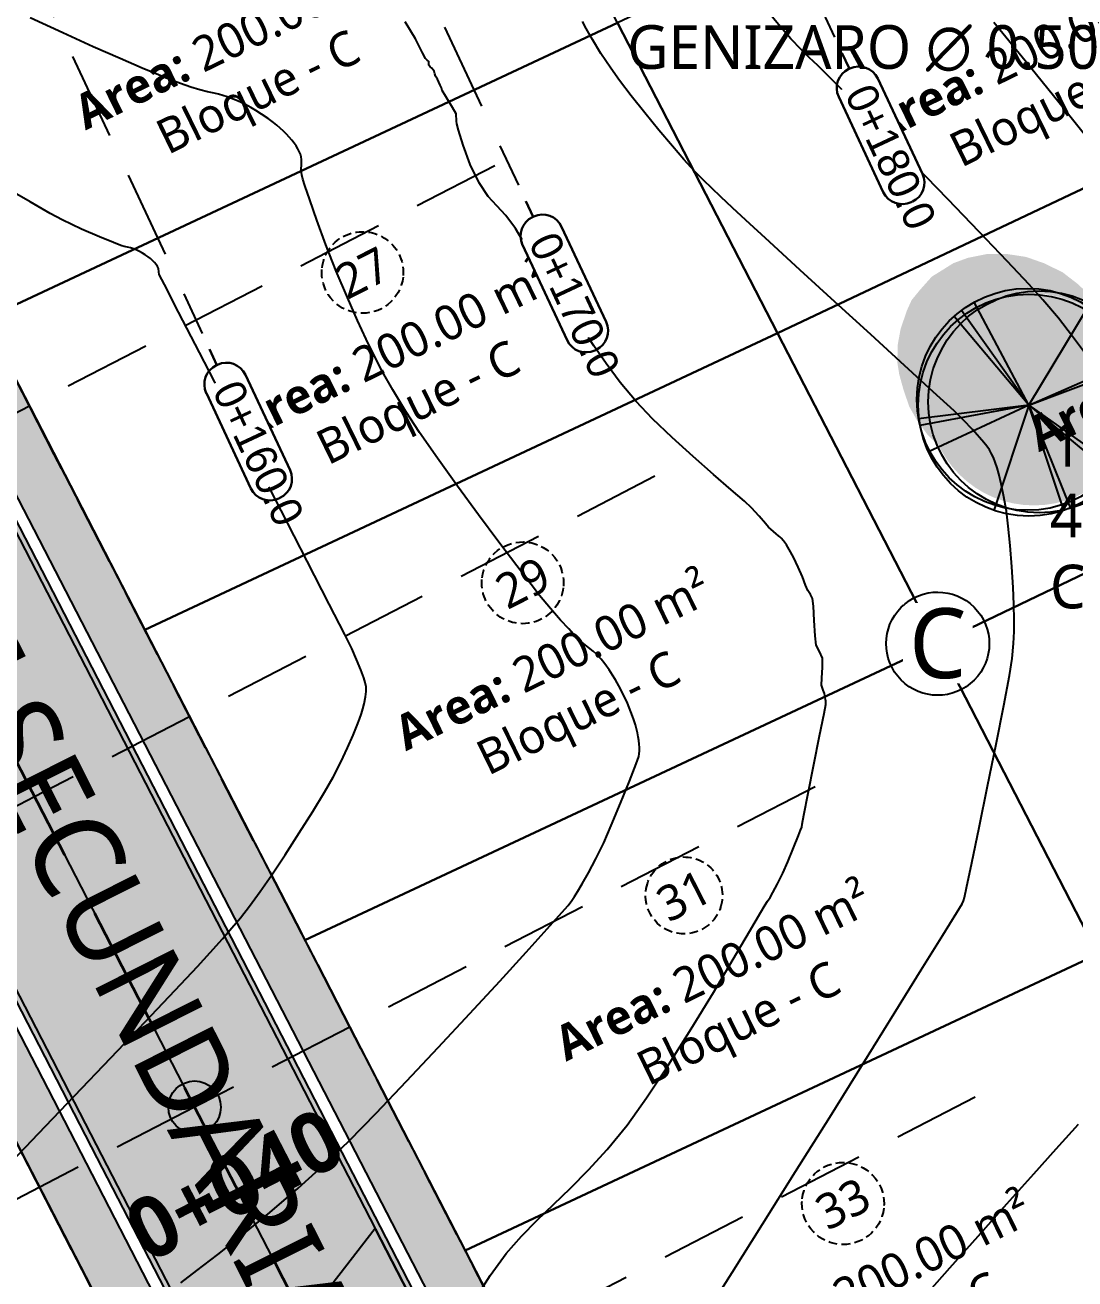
# Model space of a CAD drawing. Header units: millimetres. Extents: x 86 to 591881, y 99 to 1307229.
# Drawn here: x 590735.31 to 590765.37, y 1307076.88 to 1307112.78 of the extents above; entities that cross this region are included whole.
import ezdxf
from ezdxf.enums import TextEntityAlignment as Align

# ---------------------------------------------------------------- set-up
doc = ezdxf.new("R2010")
doc.units = ezdxf.units.MM
for name, pattern in [('CENTER2', [1.125, 0.75, -0.125, 0.125, -0.125]), ('DASHED', [0.75, 0.5, -0.25]), ('DASHED2', [0.375, 0.25, -0.125]), ('HIDDEN', [0.375, 0.25, -0.125])]:
    doc.linetypes.add(name, pattern=pattern)
for name, color, linetype, lineweight in [('_BLOQUES', 9, 'Continuous', 20), ('_BORDILLOS Y CUNETAS', 252, 'Continuous', 20), ('_TEXTO', 3, 'Continuous', 25), ('A-GENM', 252, 'Continuous', 9)]:
    doc.layers.add(name, color=color, linetype=linetype, lineweight=lineweight)
for name, color, linetype in [('_BREAKLINES CORRIDOR', 7, 'Continuous'), ('_PUNTOS TOPOGRAFICOS', 1, 'Continuous'), ('Areas', 9, 'Continuous'), ('Berberis verde', 74, 'Continuous'), ('C-PROP-LINE', 230, 'Continuous'), ('C-PROP-TEXT', 92, 'Continuous'), ('C-ROAD', 7, 'Continuous'), ('C-ROAD-CORR-BNDY', 1, 'CENTER2'), ('C-ROAD-CORR-PATT', 150, 'Continuous'), ('C-ROAD-SAMP', 150, 'HIDDEN'), ('C-ROAD-SAMP-TEXT', 11, 'Continuous'), ('C-ROAD-STAN-MAJR', 11, 'Continuous'), ('C-TINN-BNDY', 110, 'Continuous'), ('C-TOPO-FEAT', 94, 'Continuous'), ('C-TOPO-MAJR', 9, 'Continuous'), ('C-TOPO-MINR', 8, 'Continuous'), ('C-TOPO-MINR-N', 11, 'Continuous')]:
    doc.layers.add(name, color=color, linetype=linetype)
doc.layers.add('Area', color=52, linetype='Continuous', plot=False)
doc.styles.add('ST - ETIQUETAS', font='', dxfattribs={"height": 2.5})
doc.styles.get("Standard").update_dxf_attribs({"font": 'simplex.shx'})
doc.styles.get('ST - ETIQUETAS').set_extended_font_data('Roboto Thin')

# ---------------------------------------------------------------- blocks, each defined once
blk = doc.blocks.new('Arbol 1')
at = {"layer": 'Areas'}
h = blk.add_hatch(color=69, dxfattribs=at)
h.set_gradient(color1=(68, 80, 48), color2=(130, 156, 68), tint=1, name='SPHERICAL')
edge = h.paths.add_edge_path()
edge.add_arc((11536.5, 2842.1), 100, 0, 360)
h = blk.add_hatch(color=253, dxfattribs=at)
h.set_gradient(color1=(177, 171, 160), color2=(222, 220, 217), rotation=165, centered=1, tint=1, name='CYLINDER')
h.paths.add_polyline_path([(11462.3, 2774.2), (11480.4, 2758.8), (11495.8, 2750.2), (11510.3, 2745.2), (11525.3, 2742.1), (11543.4, 2742.1), (11558, 2744.3), (11574.3, 2748.9), (11587.4, 2756.1), (11601.5, 2766.1), (11611.9, 2776), (11620.1, 2787.4), (11629.6, 2804.1), (11635.5, 2825.4), (11636.4, 2845.4), (11633.7, 2867.3), (11626.9, 2885.4), (11637.8, 2874.5), (11647.3, 2861.4), (11654.5, 2848.7), (11660, 2832.8), (11664.1, 2817.9), (11665.9, 2806.6), (11665.4, 2789.3), (11662.7, 2774.8), (11656.8, 2757.6), (11652.3, 2747.7), (11644.1, 2737.7), (11633.2, 2725.5), (11621.4, 2718.2), (11612.8, 2712.8), (11599.2, 2707.8), (11581.1, 2704.2), (11561.6, 2704.2), (11543.9, 2706.9), (11527.1, 2712.8), (11509.4, 2721.4), (11495.4, 2732.2), (11483.6, 2743.1), (11473.2, 2756.3), (11463.2, 2773)])
blk = doc.blocks.new('Arbol 21')
for p, q in [((0, 0), (-0.634, 1.359)), ((0, 0), (-0.276, 1.476)), ((0, 0), (-0.187, 1.495)), ((0, 0), (1.199, 1.014)), ((0, 0), (1.281, 0.914)), ((0, 0), (1.392, 0.742)), ((0, 0), (-1.423, 0.474)), ((-1.419, -0.472), (0, 0)), ((0, 0), (-1.397, -0.56)), ((0, 0), (-0.918, -1.103)), ((0, 0), (-0.918, -1.29)), ((0, 0), (1.375, -0.828)), ((0, 0), (0.659, -1.506)), ((0, 0), (0.578, -1.54))]:
    blk.add_line(p, q)
for centre in [(0, 0), (0.043, -0.138), (0.078, 0.018)]:
    blk.add_circle(centre, 1.5)
blk = doc.blocks.new('a1')
at = {"layer": 'Area', "xscale": 0.01089513700384753, "yscale": 0.01089513700384753, "zscale": 0.005447568501798505}
blk.add_blockref('Arbol 1', (-170.698, -9.368), dxfattribs=at)
at = {"layer": 'Berberis verde', "xscale": 0.7626595902693271, "yscale": 0.7626595902693271, "zscale": 0.005447568501798505, "rotation": 270}
blk.add_blockref('Arbol 21', (-44.955, 21.652), dxfattribs=at)
blk = doc.blocks.new('A$Ca183de04')
at = {"layer": 'A-GENM', "xscale": 0.9254573807813, "yscale": 0.9254573807813, "zscale": 0.9254573807813, "rotation": 180}
blk.add_blockref('a1', (-40.347, 21.097), dxfattribs=at)
blk = doc.blocks.new('*U181', base_point=(590747.204, 1307113.845, 458.04))
at = {"layer": '_PUNTOS TOPOGRAFICOS', "color": 0, "linetype": 'ByBlock', "lineweight": -2, "xscale": 2.999449914575026, "yscale": 2.999449914575026, "zscale": 2.999449914575026}
blk.add_blockref('A$Ca183de04', (590747.204, 1307113.845, 458.04), dxfattribs=at)
at = {"layer": '_PUNTOS TOPOGRAFICOS', "color": 1, "linetype": 'ByBlock', "insert": (590752.55, 1307115.559, 458.04), "char_height": 1.25, "attachment_point": 7, "style": 'ST - ETIQUETAS'}
blk.add_mtext('152', dxfattribs=at)
at = {"layer": '_PUNTOS TOPOGRAFICOS', "color": 3, "linetype": 'ByBlock', "insert": (590752.55, 1307114.166, 458.04), "char_height": 1.25, "attachment_point": 4, "style": 'ST - ETIQUETAS'}
blk.add_mtext('458.040', dxfattribs=at)
at = {"layer": '_PUNTOS TOPOGRAFICOS', "color": 251, "linetype": 'ByBlock', "insert": (590752.55, 1307112.774, 458.04), "char_height": 1.25, "attachment_point": 1, "style": 'ST - ETIQUETAS'}
blk.add_mtext('{\\fRoboto Black|b0|i0|c0|p2;GENIZARO ∅ 0.50}', dxfattribs=at)
blk = doc.blocks.new('*U182', base_point=(590760.288, 1307098.722, 457.961))
at = {"layer": '_PUNTOS TOPOGRAFICOS', "color": 0, "linetype": 'ByBlock', "lineweight": -2, "xscale": 2.999449914575026, "yscale": 2.999449914575026, "zscale": 2.999449914575026}
blk.add_blockref('A$Ca183de04', (590760.288, 1307098.722, 457.961), dxfattribs=at)
at = {"layer": '_PUNTOS TOPOGRAFICOS', "color": 1, "linetype": 'ByBlock', "insert": (590764.657, 1307100.114, 457.961), "char_height": 1.25, "attachment_point": 7, "style": 'ST - ETIQUETAS'}
blk.add_mtext('154', dxfattribs=at)
at = {"layer": '_PUNTOS TOPOGRAFICOS', "color": 3, "linetype": 'ByBlock', "insert": (590764.657, 1307098.722, 457.961), "char_height": 1.25, "attachment_point": 4, "style": 'ST - ETIQUETAS'}
blk.add_mtext('457.961', dxfattribs=at)
at = {"layer": '_PUNTOS TOPOGRAFICOS', "color": 251, "linetype": 'ByBlock', "insert": (590764.657, 1307097.33, 457.961), "char_height": 1.25, "attachment_point": 1, "style": 'ST - ETIQUETAS'}
blk.add_mtext('{\\fRoboto Black|b0|i0|c0|p2;CEDRO ∅ 0.60}', dxfattribs=at)
blk = doc.blocks.new('MARCA ESTACION')
h = blk.add_hatch(color=7)
h.dxf.hatch_style = 1
h.paths.add_polyline_path([(-3, 0), (0, 0), (0, 3, 0.414214)])
h.paths.add_polyline_path([(3, 0), (0, 0), (0, -3, 0.414214)])
at = {"true_color": 0xffffff}
h = blk.add_hatch(color=7, dxfattribs=at)
h.dxf.hatch_style = 1
h.paths.add_polyline_path([(0, 3), (0, 0), (3, 0, 0.414214)])
h.paths.add_polyline_path([(0, 0), (-3, 0, 0.414214), (0, -3)])
at = {"color": 7, "lineweight": 20}
for points in [[(0, 4), (0, -4)], [(-4, 0), (4, 0)]]:
    blk.add_lwpolyline(points, dxfattribs=at)
at = {"color": 7}
blk.add_circle((0, 0), 3, dxfattribs=at)

msp = doc.modelspace()

# ---------------------------------------------------------------- hatches: boundary and pattern name
at = {"layer": 'C-ROAD-CORR-PATT', "linetype": 'Continuous', "lineweight": 5}
h = msp.add_hatch(dxfattribs=at)
h.set_pattern_fill('AR-HBONE', color=30, scale=0.003, style=0)
h.set_pattern_definition([(45, (590734.3827, 1307103.89193), (0, 0.4310523), [0.9144, -0.3048]), (135, (590734.5982, 1307104.10745), (4e-17, 0.4310523), [0.9144, -0.3048])])
h.paths.add_polyline_path([(590734.383, 1307103.892), (590735.429, 1307101.865), (590736.14, 1307100.489), (590744.605, 1307084.094), (590750.425, 1307072.822), (590753.781, 1307066.323), (590758.865, 1307056.475), (590757.532, 1307055.787), (590752.448, 1307065.634), (590749.092, 1307072.133), (590743.272, 1307083.405), (590734.807, 1307099.801), (590734.097, 1307101.176), (590733.05, 1307103.204), (590734.383, 1307103.892)], flags=0)
at = {"layer": 'C-ROAD-CORR-PATT', "linetype": 'Continuous', "lineweight": 5, "true_color": 0x898989}
msp.add_hatch(color=252, dxfattribs=at).paths.add_polyline_path([(590732.606, 1307102.974), (590733.652, 1307100.947), (590734.363, 1307099.572), (590742.828, 1307083.176), (590748.648, 1307071.904), (590752.004, 1307065.405), (590757.088, 1307055.558), (590754.423, 1307054.181), (590749.338, 1307064.029), (590745.982, 1307070.528), (590740.162, 1307081.8), (590731.697, 1307098.195), (590730.987, 1307099.571), (590729.94, 1307101.598), (590732.606, 1307102.974)], flags=0)
at = {"layer": 'C-ROAD-CORR-PATT', "linetype": 'Continuous', "lineweight": 5}
for color, points in [(3, [(590732.739, 1307103.043), (590733.786, 1307101.016), (590734.496, 1307099.64), (590742.961, 1307083.245), (590748.781, 1307071.973), (590752.137, 1307065.474), (590757.221, 1307055.627), (590757.088, 1307055.558), (590752.004, 1307065.405), (590748.648, 1307071.904), (590742.828, 1307083.176), (590734.363, 1307099.572), (590733.652, 1307100.947), (590732.606, 1307102.974), (590732.739, 1307103.043)]), (251, [(590729.94, 1307101.598), (590730.987, 1307099.571), (590731.697, 1307098.195), (590740.162, 1307081.8), (590745.982, 1307070.528), (590749.338, 1307064.029), (590754.423, 1307054.181), (590751.757, 1307052.805), (590746.672, 1307062.652), (590743.317, 1307069.151), (590737.497, 1307080.423), (590729.031, 1307096.819), (590728.321, 1307098.194), (590727.274, 1307100.222), (590729.94, 1307101.598)]), (3, [(590727.274, 1307100.222), (590728.321, 1307098.194), (590729.031, 1307096.819), (590737.497, 1307080.423), (590743.317, 1307069.151), (590746.672, 1307062.652), (590751.757, 1307052.805), (590751.624, 1307052.736), (590746.539, 1307062.584), (590743.184, 1307069.082), (590737.363, 1307080.354), (590728.898, 1307096.75), (590728.188, 1307098.125), (590727.141, 1307100.153), (590727.274, 1307100.222)])]:
    msp.add_hatch(color=color, dxfattribs=at).paths.add_polyline_path(points, flags=0)
h = msp.add_hatch(dxfattribs=at)
h.set_pattern_fill('AR-HBONE', color=30, scale=0.003, style=0)
h.set_pattern_definition([(45, (590726.83003, 1307099.99227), (0, 0.4310523), [0.9144, -0.3048]), (135, (590727.04555, 1307100.2078), (4e-17, 0.4310523), [0.9144, -0.3048])])
h.paths.add_polyline_path([(590726.83, 1307099.992), (590727.877, 1307097.965), (590728.587, 1307096.59), (590737.052, 1307080.194), (590742.873, 1307068.922), (590746.228, 1307062.423), (590751.313, 1307052.576), (590749.98, 1307051.887), (590744.895, 1307061.735), (590741.54, 1307068.234), (590735.72, 1307079.506), (590727.254, 1307095.901), (590726.544, 1307097.277), (590725.497, 1307099.304), (590726.83, 1307099.992)], flags=0)

# ---------------------------------------------------------------- linework, layer by layer
at = {"layer": '_BLOQUES', "flags": 128}
msp.add_lwpolyline([(590729.556, 1307113.239), (590765.808, 1307130.216), (590792.869, 1307078.297), (590782.862, 1307071.827), (590771.491, 1307065.034), (590758.655, 1307056.883), (590729.556, 1307113.239)], dxfattribs=at)
at = {"layer": '_BLOQUES', "color": 4, "linetype": 'Continuous', "lineweight": 25}
msp.add_polyline3d([(590684.242, 1307092.018, 0), (590720.493, 1307108.995, 0), (590748.023, 1307055.677, 0), (590711.775, 1307038.705, 0), (590684.242, 1307092.018, 0)], dxfattribs=at)
at = {"layer": '_BORDILLOS Y CUNETAS'}
for points in [[(590756.959, 1307055.807), (590728.018, 1307111.86, -0.425582), (590729.179, 1307115.271), (590764.526, 1307131.824, -0.401819), (590767.803, 1307130.715), (590794.555, 1307079.388)], [(590757.383, 1307056.076), (590728.462, 1307112.089, -0.425582), (590729.391, 1307114.818), (590764.738, 1307131.371, -0.401819), (590767.36, 1307130.484), (590794.134, 1307079.115)], [(590713.681, 1307030.657), (590682.703, 1307090.639, -0.42561), (590683.864, 1307094.05), (590719.21, 1307110.602, -0.402936), (590722.491, 1307109.485), (590751.882, 1307052.562)], [(590714.137, 1307030.864), (590683.147, 1307090.868, -0.42561), (590684.076, 1307093.597), (590719.422, 1307110.149, -0.402936), (590722.047, 1307109.256), (590751.459, 1307052.291)]]:
    msp.add_lwpolyline(points, format="xyb", dxfattribs=at)
at = {"layer": '_BREAKLINES CORRIDOR', "flags": 128}
msp.add_lwpolyline([(590750.19, 1307051.479), (590720.493, 1307108.995), (590720.058, 1307108.791)], dxfattribs=at)
at = {"layer": 'C-PROP-LINE', "color": 4, "linetype": 'Continuous', "lineweight": 25}
for points in [[(590729.556, 1307113.239, 0), (590765.808, 1307130.216, 0), (590792.869, 1307078.297, 0), (590782.862, 1307071.827, 0), (590771.491, 1307065.034, 0), (590758.655, 1307056.883, 0), (590729.556, 1307113.239, 0)], [(590747.682, 1307121.728, 0), (590729.556, 1307113.239, 0), (590734.144, 1307104.354, 0), (590752.269, 1307112.842, 0), (590747.682, 1307121.728, 0)], [(590775.017, 1307112.547, 0), (590770.422, 1307121.364, 0), (590752.269, 1307112.842, 0), (590756.857, 1307103.955, 0), (590775.017, 1307112.547, 0)], [(590752.269, 1307112.842, 0), (590734.144, 1307104.354, 0), (590738.732, 1307095.468, 0), (590756.857, 1307103.955, 0), (590752.269, 1307112.842, 0)], [(590779.595, 1307103.765, 0), (590775.017, 1307112.547, 0), (590756.857, 1307103.955, 0), (590761.444, 1307095.069, 0), (590779.595, 1307103.765, 0)], [(590756.857, 1307103.955, 0), (590738.732, 1307095.468, 0), (590743.321, 1307086.581, 0), (590761.444, 1307095.069, 0), (590756.857, 1307103.955, 0)], [(590784.154, 1307095.017, 0), (590779.595, 1307103.765, 0), (590761.444, 1307095.069, 0), (590766.032, 1307086.182, 0), (590784.154, 1307095.017, 0)], [(590761.444, 1307095.069, 0), (590743.321, 1307086.581, 0), (590747.909, 1307077.694, 0), (590766.032, 1307086.182, 0), (590761.444, 1307095.069, 0)], [(590766.032, 1307086.182, 0), (590747.909, 1307077.694, 0), (590752.498, 1307068.807, 0), (590770.62, 1307077.294, 0), (590766.032, 1307086.182, 0)], [(590738.846, 1307073.451, 0), (590734.258, 1307082.337, 0), (590716.133, 1307073.85, 0), (590720.722, 1307064.964, 0), (590720.722, 1307064.964, 0), (590738.846, 1307073.451, 0)]]:
    msp.add_polyline3d(points, dxfattribs=at)
at = {"layer": 'C-PROP-TEXT', "color": 12, "linetype": 'DASHED2', "lineweight": 25, "extrusion": (0, 0, -1)}
for centre, radius, start, end in [((-590744.971, 1307105.695), 1.168, 6.5414, 186.5414), ((-590744.971, 1307105.695), 1.168, 186.5414, 6.5414), ((-590749.557, 1307096.811), 1.17, 6.9688, 186.9688), ((-590749.557, 1307096.811), 1.17, 186.9688, 6.9688), ((-590754.177, 1307087.862), 1.101, 10.1612, 190.1612), ((-590754.177, 1307087.862), 1.101, 190.1612, 10.1612), ((-590758.731, 1307079.043), 1.176, 6.7077, 186.7077), ((-590758.731, 1307079.043), 1.176, 186.7077, 6.7077)]:
    msp.add_arc(centre, radius, start, end, dxfattribs=at)
at = {"layer": 'C-ROAD', "color": 2, "linetype": 'HIDDEN', "lineweight": 35, "ltscale": 15, "flags": 128}
msp.add_lwpolyline([(590721.811, 1307117.342), (590754.423, 1307054.181)], dxfattribs=at)
at = {"layer": 'C-ROAD-CORR-BNDY', "color": 166, "linetype": 'DASHED', "lineweight": 30, "ltscale": 4}
msp.add_lwpolyline([(590725.497, 1307099.304), (590726.544, 1307097.277), (590727.254, 1307095.901), (590735.72, 1307079.506), (590741.54, 1307068.234), (590744.895, 1307061.735), (590749.98, 1307051.887), (590758.865, 1307056.475), (590753.781, 1307066.323), (590750.425, 1307072.822), (590744.605, 1307084.094), (590736.14, 1307100.489), (590735.429, 1307101.865), (590734.383, 1307103.892)], close=True, dxfattribs=at)
at = {"layer": 'C-ROAD-SAMP', "color": 1, "linetype": 'DASHED2', "lineweight": 25, "ltscale": 10}
for points in [[(590741.526, 1307148.659), (590750.008, 1307130.546), (590758.49, 1307112.434)], [(590732.47, 1307144.418), (590740.952, 1307126.305), (590749.434, 1307108.193)], [(590723.414, 1307140.177), (590731.896, 1307122.064), (590740.378, 1307103.952)], [(590757.933, 1307090.975), (590740.162, 1307081.8), (590722.391, 1307072.624)], [(590762.521, 1307082.09), (590744.75, 1307072.914), (590726.979, 1307063.739)]]:
    msp.add_lwpolyline(points, dxfattribs=at)
at = {"layer": 'C-TINN-BNDY', "color": 110, "linetype": 'Continuous', "lineweight": -3}
for points in [[(590729.795, 1307112.777, 458.166), (590729.924, 1307112.527, 458.311), (590730.842, 1307110.75, 458.345), (590731.654, 1307109.176, 458.375), (590731.759, 1307108.973, 458.378), (590732.677, 1307107.196, 458.408), (590733.594, 1307105.419, 458.43), (590734.188, 1307104.27, 458.441), (590734.189, 1307104.267, 458.441), (590734.383, 1307103.892, 458.444), (590735.429, 1307101.865, 459.308), (590736.14, 1307100.489, 459.311), (590744.605, 1307084.094, 459.017), (590750.425, 1307072.822, 458.474)], [(590741.54, 1307068.234, 458.274), (590735.72, 1307079.506, 458.817), (590727.254, 1307095.901, 459.111)]]:
    msp.add_polyline3d(points, dxfattribs=at)
at = {"layer": 'C-TOPO-FEAT', "color": 94, "linetype": 'Continuous', "lineweight": -3, "flags": 128}
for points in [[(590734.383, 1307103.892), (590735.429, 1307101.865), (590736.14, 1307100.489), (590744.605, 1307084.094), (590750.425, 1307072.822), (590753.781, 1307066.323), (590758.865, 1307056.475)], [(590733.05, 1307103.204), (590734.097, 1307101.176), (590734.807, 1307099.801), (590743.272, 1307083.405), (590749.092, 1307072.133), (590752.448, 1307065.634), (590757.532, 1307055.787)], [(590732.606, 1307102.974), (590733.652, 1307100.947), (590734.363, 1307099.572), (590742.828, 1307083.176), (590748.648, 1307071.904), (590752.004, 1307065.405), (590757.088, 1307055.558)], [(590732.739, 1307103.043), (590733.786, 1307101.016), (590734.496, 1307099.64), (590742.961, 1307083.245), (590748.781, 1307071.973), (590752.137, 1307065.474), (590757.221, 1307055.627)], [(590729.94, 1307101.598), (590730.987, 1307099.571), (590731.697, 1307098.195), (590740.162, 1307081.8), (590745.982, 1307070.528), (590749.338, 1307064.029), (590754.423, 1307054.181)], [(590727.274, 1307100.222), (590728.321, 1307098.194), (590729.031, 1307096.819), (590737.497, 1307080.423), (590743.317, 1307069.151), (590746.672, 1307062.652), (590751.757, 1307052.805)], [(590726.83, 1307099.992), (590727.877, 1307097.965), (590728.587, 1307096.59), (590737.052, 1307080.194), (590742.873, 1307068.922), (590746.228, 1307062.423), (590751.313, 1307052.576)], [(590727.141, 1307100.153), (590728.188, 1307098.125), (590728.898, 1307096.75), (590737.363, 1307080.354), (590743.184, 1307069.082), (590746.539, 1307062.584), (590751.624, 1307052.736)], [(590725.497, 1307099.304), (590726.544, 1307097.277), (590727.254, 1307095.901), (590735.72, 1307079.506), (590741.54, 1307068.234), (590744.895, 1307061.735), (590749.98, 1307051.887)]]:
    msp.add_lwpolyline(points, dxfattribs=at)
at = {"layer": 'C-TOPO-MAJR', "color": 40, "linetype": 'Continuous', "lineweight": -3}
for points, elevation in [([(590765.65, 1307103.409), (590765.305, 1307103.866), (590764.899, 1307104.384), (590764.456, 1307104.916), (590764.062, 1307105.351), (590763.43, 1307106.023), (590762.631, 1307106.86), (590761.736, 1307107.791), (590760.816, 1307108.743), (590759.943, 1307109.644), (590759.186, 1307110.423), (590758.617, 1307111.006), (590758.308, 1307111.323), (590758.006, 1307111.62), (590757.765, 1307111.846), (590757.529, 1307112.076), (590757.239, 1307112.384), (590756.93, 1307112.741), (590756.568, 1307113.178)], 457.5), ([(590748.225, 1307076.354), (590748.627, 1307076.981), (590749.089, 1307077.609), (590749.52, 1307078.108), (590749.969, 1307078.568), (590750.436, 1307079.018), (590750.925, 1307079.486), (590751.439, 1307080.002), (590751.979, 1307080.593), (590752.548, 1307081.288), (590753.107, 1307082.063), (590753.734, 1307083.009), (590754.385, 1307084.042), (590755.018, 1307085.079), (590755.59, 1307086.036), (590756.056, 1307086.83), (590756.374, 1307087.378), (590756.501, 1307087.597), (590756.573, 1307087.699), (590756.643, 1307087.802), (590756.725, 1307087.943), (590756.86, 1307088.191), (590757.012, 1307088.496), (590757.153, 1307088.82), (590757.318, 1307089.226), (590757.456, 1307089.576), (590757.515, 1307089.728), (590757.548, 1307089.817), (590757.558, 1307089.9), (590757.609, 1307090.156), (590757.735, 1307090.789), (590757.899, 1307091.611), (590758.063, 1307092.433), (590758.19, 1307093.067), (590758.24, 1307093.324), (590758.237, 1307093.419), (590758.23, 1307093.471), (590758.222, 1307093.525), (590758.21, 1307093.581), (590758.197, 1307093.639), (590758.16, 1307093.736), (590758.118, 1307093.884), (590758.126, 1307094.083), (590758.147, 1307094.396), (590758.14, 1307094.655), (590758.057, 1307094.841), (590757.967, 1307095.028), (590757.935, 1307095.298), (590757.907, 1307095.728), (590757.883, 1307096.143), (590757.861, 1307096.364), (590757.796, 1307096.479), (590757.721, 1307096.591), (590757.662, 1307096.739), (590757.572, 1307096.98), (590757.452, 1307097.263), (590757.312, 1307097.541), (590757.187, 1307097.767), (590757.11, 1307097.896), (590757.023, 1307098.01), (590756.96, 1307098.085), (590756.922, 1307098.123), (590756.884, 1307098.16), (590756.821, 1307098.213), (590756.74, 1307098.282), (590756.669, 1307098.343), (590756.601, 1307098.407), (590756.511, 1307098.513), (590756.335, 1307098.72), (590756.115, 1307098.96), (590755.91, 1307099.145), (590755.527, 1307099.477), (590755.018, 1307099.916), (590754.438, 1307100.426), (590753.84, 1307100.968), (590753.278, 1307101.505), (590752.805, 1307101.999), (590752.35, 1307102.544), (590751.946, 1307103.085), (590751.594, 1307103.594), (590751.299, 1307104.041), (590751.063, 1307104.397), (590750.89, 1307104.632), (590750.64, 1307104.881), (590750.424, 1307105.063), (590750.193, 1307105.324), (590750.047, 1307105.567), (590749.905, 1307105.87), (590749.751, 1307106.213), (590749.573, 1307106.58), (590749.356, 1307106.955), (590749.074, 1307107.33), (590748.818, 1307107.6), (590748.569, 1307107.874), (590748.309, 1307108.259), (590748.056, 1307108.789), (590747.855, 1307109.335), (590747.72, 1307109.767), (590747.669, 1307109.953), (590747.662, 1307110.023), (590747.659, 1307110.094), (590747.657, 1307110.166), (590747.652, 1307110.236), (590747.544, 1307110.419), (590747.352, 1307110.734), (590747.247, 1307110.904), (590747.23, 1307110.978), (590747.193, 1307111.057), (590747.155, 1307111.144), (590747.117, 1307111.232), (590747.062, 1307111.314), (590747.043, 1307111.386), (590747.021, 1307111.459), (590746.988, 1307111.502), (590746.952, 1307111.543), (590746.909, 1307111.585), (590746.869, 1307111.628), (590746.868, 1307111.682), (590746.867, 1307111.737), (590746.822, 1307111.777), (590746.772, 1307111.821), (590746.69, 1307111.987), (590746.485, 1307112.379), (590746.187, 1307112.874)], 458), ([(590734.753, 1307080.062), (590735.693, 1307081.045), (590736.721, 1307082.121), (590737.764, 1307083.214), (590738.749, 1307084.247), (590739.6, 1307085.145), (590740.245, 1307085.829), (590740.609, 1307086.225), (590740.957, 1307086.618), (590741.231, 1307086.932), (590741.475, 1307087.225), (590741.731, 1307087.553), (590742.042, 1307087.975), (590742.374, 1307088.45), (590742.758, 1307089.026), (590743.16, 1307089.649), (590743.545, 1307090.263), (590743.878, 1307090.814), (590744.126, 1307091.247), (590744.347, 1307091.675), (590744.541, 1307092.085), (590744.7, 1307092.448), (590744.817, 1307092.733), (590744.886, 1307092.909), (590744.944, 1307093.071), (590744.983, 1307093.204), (590745.016, 1307093.343), (590745.057, 1307093.544), (590745.073, 1307093.698), (590745.07, 1307093.83), (590745.049, 1307093.961), (590745.007, 1307094.091), (590744.92, 1307094.321), (590744.802, 1307094.613), (590744.664, 1307094.929), (590744.463, 1307095.331), (590744.017, 1307096.203), (590743.388, 1307097.426), (590742.639, 1307098.878), (590741.834, 1307100.438), (590741.033, 1307101.986), (590740.302, 1307103.401), (590739.701, 1307104.561), (590739.295, 1307105.347), (590739.145, 1307105.638), (590739.134, 1307105.715), (590739.125, 1307105.811), (590739.099, 1307105.864), (590739.063, 1307105.92), (590739.015, 1307105.978), (590738.959, 1307106.036), (590738.894, 1307106.093), (590738.832, 1307106.141), (590738.747, 1307106.202), (590738.666, 1307106.251), (590738.583, 1307106.297), (590738.486, 1307106.34), (590738.412, 1307106.371), (590738.327, 1307106.396), (590738.242, 1307106.415), (590738.144, 1307106.438), (590738.074, 1307106.459), (590738.004, 1307106.483), (590737.837, 1307106.549), (590737.441, 1307106.712), (590736.918, 1307106.939), (590736.367, 1307107.2), (590736.026, 1307107.386), (590735.449, 1307107.716), (590734.671, 1307108.166)], 458.5), ([(590761.061, 1307076.376), (590761.788, 1307077.197), (590762.599, 1307078.107), (590763.424, 1307079.03), (590764.194, 1307079.889), (590764.84, 1307080.608), (590765.292, 1307081.109), (590765.48, 1307081.318)], 457.5)]:
    msp.add_lwpolyline(points, dxfattribs=dict(at, elevation=elevation))
at = {"layer": 'C-TOPO-MINR', "color": 44, "linetype": 'Continuous', "lineweight": -3}
for points, elevation in [([(590739.766, 1307076.773), (590740.227, 1307077.12), (590740.829, 1307077.584), (590741.537, 1307078.145), (590742.315, 1307078.784), (590743.128, 1307079.48), (590743.94, 1307080.215), (590744.584, 1307080.84), (590745.363, 1307081.633), (590746.231, 1307082.54), (590747.141, 1307083.508), (590748.046, 1307084.483), (590748.899, 1307085.41), (590749.654, 1307086.237), (590750.263, 1307086.909), (590750.679, 1307087.372), (590750.856, 1307087.573), (590750.966, 1307087.713), (590751.046, 1307087.831), (590751.14, 1307087.983), (590751.262, 1307088.19), (590751.442, 1307088.511), (590751.655, 1307088.914), (590751.879, 1307089.371), (590752.096, 1307089.866), (590752.358, 1307090.501), (590752.612, 1307091.135), (590752.805, 1307091.627), (590752.885, 1307091.836), (590752.897, 1307091.918), (590752.904, 1307092.001), (590752.903, 1307092.092), (590752.898, 1307092.192), (590752.886, 1307092.293), (590752.868, 1307092.403), (590752.846, 1307092.513), (590752.817, 1307092.631), (590752.786, 1307092.742), (590752.733, 1307092.915), (590752.659, 1307093.12), (590752.557, 1307093.361), (590752.433, 1307093.627), (590752.312, 1307093.866), (590752.217, 1307094.038), (590752.134, 1307094.172), (590752.032, 1307094.321), (590751.909, 1307094.487), (590751.801, 1307094.621), (590751.732, 1307094.7), (590751.658, 1307094.777), (590751.58, 1307094.85), (590751.439, 1307094.96), (590751.25, 1307095.113), (590751.129, 1307095.225), (590751.014, 1307095.343), (590750.877, 1307095.489), (590750.644, 1307095.745), (590750.353, 1307096.077), (590750.043, 1307096.45), (590749.796, 1307096.766), (590749.392, 1307097.293), (590748.876, 1307097.976), (590748.294, 1307098.756), (590747.691, 1307099.577), (590747.113, 1307100.382), (590746.605, 1307101.114), (590746.213, 1307101.716), (590745.839, 1307102.336), (590745.546, 1307102.85), (590745.301, 1307103.315), (590745.073, 1307103.787), (590744.83, 1307104.322), (590744.539, 1307104.978), (590744.22, 1307105.732), (590743.923, 1307106.489), (590743.664, 1307107.189), (590743.457, 1307107.774), (590743.317, 1307108.186), (590743.26, 1307108.366), (590743.231, 1307108.495), (590743.216, 1307108.625), (590743.219, 1307108.802), (590743.225, 1307108.932), (590743.21, 1307109.006), (590743.19, 1307109.079), (590743.156, 1307109.156), (590743.116, 1307109.237), (590743.066, 1307109.316), (590743.008, 1307109.401), (590742.943, 1307109.483), (590742.869, 1307109.57), (590742.79, 1307109.653), (590742.703, 1307109.74), (590742.613, 1307109.823), (590742.514, 1307109.908), (590742.416, 1307109.986), (590742.266, 1307110.1), (590742.08, 1307110.229), (590741.914, 1307110.336), (590741.774, 1307110.417), (590741.598, 1307110.509), (590741.39, 1307110.606), (590741.216, 1307110.679), (590741.096, 1307110.724), (590740.973, 1307110.765), (590740.848, 1307110.8), (590740.722, 1307110.827), (590740.533, 1307110.865), (590740.308, 1307110.922), (590740.054, 1307110.999), (590739.754, 1307111.102), (590739.392, 1307111.242), (590739.129, 1307111.35), (590738.663, 1307111.546), (590738.027, 1307111.82), (590737.257, 1307112.159), (590736.385, 1307112.552), (590735.447, 1307112.989)], 458.25), ([(590754.813, 1307075.894), (590755.559, 1307077.068), (590756.428, 1307078.447), (590757.375, 1307079.956), (590758.35, 1307081.515), (590759.307, 1307083.049), (590760.197, 1307084.479), (590760.974, 1307085.729), (590761.59, 1307086.721), (590761.996, 1307087.377), (590762.146, 1307087.621), (590762.182, 1307087.708), (590762.212, 1307087.798), (590762.271, 1307088.078), (590762.42, 1307088.792), (590762.629, 1307089.807), (590762.87, 1307090.986), (590763.114, 1307092.194), (590763.333, 1307093.297), (590763.496, 1307094.16), (590763.576, 1307094.647), (590763.618, 1307095.078), (590763.634, 1307095.416), (590763.632, 1307095.755), (590763.621, 1307096.189), (590763.601, 1307096.676), (590763.563, 1307097.265), (590763.515, 1307097.878), (590763.462, 1307098.436), (590763.41, 1307098.862), (590763.34, 1307099.272), (590763.261, 1307099.643), (590763.191, 1307099.932), (590763.146, 1307100.101), (590763.091, 1307100.267), (590763.039, 1307100.395), (590762.986, 1307100.506), (590762.925, 1307100.614), (590762.85, 1307100.719), (590762.761, 1307100.83), (590762.644, 1307100.97), (590762.441, 1307101.201), (590762.187, 1307101.47), (590761.911, 1307101.73), (590761.316, 1307102.277), (590760.492, 1307103.033), (590759.524, 1307103.918), (590758.499, 1307104.855), (590757.504, 1307105.765), (590756.625, 1307106.57), (590755.951, 1307107.19), (590755.566, 1307107.548), (590755.235, 1307107.861), (590754.971, 1307108.109), (590754.734, 1307108.339), (590754.481, 1307108.597), (590754.173, 1307108.932), (590753.844, 1307109.31), (590753.46, 1307109.77), (590753.057, 1307110.266), (590752.669, 1307110.756), (590752.331, 1307111.195), (590752.079, 1307111.54), (590751.796, 1307111.967), (590751.555, 1307112.365), (590751.373, 1307112.684), (590751.27, 1307112.877)], 457.75), ([(590765.919, 1307109.314), (590764.922, 1307110.548), (590763.944, 1307111.753), (590763.052, 1307112.847)], 457.25)]:
    msp.add_lwpolyline(points, dxfattribs=dict(at, elevation=elevation))
at = {"layer": 'C-TOPO-MINR-N', "color": 11, "linetype": 'Continuous', "lineweight": -3, "elevation": 458}
msp.add_lwpolyline([(590748.648, 1307071.904), (590745.33, 1307078.331), (590744.292, 1307076.984), (590743.308, 1307075.708)], dxfattribs=at)

# ---------------------------------------------------------------- block references
at = {"layer": '_PUNTOS TOPOGRAFICOS'}
for name, p in [('*U181', (590747.204, 1307113.845, 458.04)), ('*U182', (590760.288, 1307098.722, 457.961))]:
    msp.add_blockref(name, p, dxfattribs=at)
at = {"layer": 'C-ROAD-STAN-MAJR', "color": 11, "linetype": 'Continuous', "lineweight": -3, "xscale": 0.25, "yscale": 0.25, "zscale": 0.25, "rotation": 297.3086292139959}
msp.add_blockref('MARCA ESTACION', (590740.162, 1307081.8), dxfattribs=at)

# ---------------------------------------------------------------- texts
at = {"layer": '_TEXTO', "style": 'ST - ETIQUETAS'}
msp.add_text('CALLE SECUNDARIA # 3', height=2.5, rotation=296.7711, dxfattribs=at).set_placement((590737.081, 1307085.679), align=Align.CENTER)
at = {"layer": 'C-PROP-TEXT', "color": 92, "linetype": 'Continuous', "lineweight": -3, "char_height": 1, "attachment_point": 2, "rotation": 26, "style": 'ST - ETIQUETAS'}
for insert in [(590741.023, 1307112.816), (590763.744, 1307112.449), (590745.61, 1307103.93), (590768.327, 1307103.604), (590750.198, 1307095.043), (590754.786, 1307086.157), (590759.374, 1307077.27)]:
    msp.add_mtext('{\\fRoboto Thin|b1|i0|c0|p2;\\C18;\\c0;Area:\\C0; \\fRoboto Thin|b0|i0|c0|p2;\\C178;\\c4980736;200.00 m²\\PBloque - C}', dxfattribs=dict(at, insert=insert))
at = {"layer": 'C-PROP-TEXT', "color": 2, "linetype": 'Continuous', "lineweight": -3, "char_height": 1, "attachment_point": 8, "rotation": 27, "style": 'ST - ETIQUETAS'}
for s, insert in [('{\\fRoboto Black|b0|i0|c0|p2;27}', (590745.201, 1307105.243)), ('{\\fRoboto Black|b0|i0|c0|p2;29}', (590749.791, 1307096.353)), ('{\\fRoboto Black|b0|i0|c0|p2;31}', (590754.41, 1307087.404)), ('{\\fRoboto Black|b0|i0|c0|p2;33}', (590758.964, 1307078.584))]:
    msp.add_mtext(s, dxfattribs=dict(at, insert=insert))
at = {"layer": 'C-ROAD-STAN-MAJR', "color": 7, "linetype": 'Continuous', "lineweight": -3, "insert": (590741.309, 1307079.578), "char_height": 1.75, "attachment_point": 5, "rotation": 27.3086}
msp.add_mtext('{\\fRoboto Black|b1|i0|c0|p2;\\C18;\\c0;0+040}', dxfattribs=at)

# ---------------------------------------------------------------- next in the draw order: texts
at = {"layer": 'C-PROP-TEXT', "color": 92, "linetype": 'Continuous', "lineweight": -3, "insert": (590761.444, 1307095.069), "char_height": 2, "width": 1.69536, "attachment_point": 5, "bg_fill": 3, "box_fill_scale": 1.075, "bg_fill_color": 256, "bg_fill_true_color": 13158600, "bg_fill_transparency": 0}
msp.add_mtext('{\\fRoboto Black|b0|i0|c0|p2;\\C3;C}', dxfattribs=at)
at = {"layer": 'C-ROAD-SAMP-TEXT', "color": 194, "linetype": 'Continuous', "lineweight": -3, "char_height": 0.9, "width": 3.04168, "attachment_point": 4, "rotation": 295.0938, "bg_fill": 3, "box_fill_scale": 1.166667, "bg_fill_color": 256, "bg_fill_true_color": 13158600, "bg_fill_transparency": 0}
for s, insert in [('{\\fFreestyle Script|b0|i0|c0|p66;\\C196;\\c8323135;0+180.0}', (590759.169, 1307110.985)), ('{\\fFreestyle Script|b0|i0|c0|p66;\\C196;\\c8323135;0+170.0}', (590750.113, 1307106.744)), ('{\\fFreestyle Script|b0|i0|c0|p66;\\C196;\\c8323135;0+160.0}', (590741.057, 1307102.503))]:
    msp.add_mtext(s, dxfattribs=dict(at, insert=insert))

# ---------------------------------------------------------------- next in the draw order: linework, layer by layer
at = {"layer": 'C-PROP-TEXT', "color": 92, "linetype": 'Continuous', "lineweight": -3, "extrusion": (0, 0, -1)}
for start, end in [(50.7753, 230.7753), (230.7753, 50.7753)]:
    msp.add_arc((-590761.444, 1307095.069), 1.477, start, end, dxfattribs=at)
at = {"layer": 'C-ROAD-SAMP', "color": 1, "linetype": 'DASHED2', "lineweight": 25, "ltscale": 10}
for points in [[(590748.758, 1307108.746), (590730.987, 1307099.571), (590713.216, 1307090.395)], [(590753.346, 1307099.861), (590735.575, 1307090.685), (590717.804, 1307081.509)]]:
    msp.add_lwpolyline(points, dxfattribs=at)
at = {"layer": 'C-ROAD-SAMP-TEXT', "color": 194, "linetype": 'Continuous', "lineweight": 30}
for p, q in [((590758.702, 1307111.981), (590758.914, 1307111.528)), ((590758.931, 1307111.536), (590758.898, 1307111.521)), ((590761.006, 1307108.52), (590759.729, 1307111.247)), ((590758.609, 1307110.723), (590759.886, 1307107.996)), ((590749.646, 1307107.74), (590749.858, 1307107.287)), ((590760.684, 1307107.707), (590760.717, 1307107.722)), ((590749.875, 1307107.295), (590749.842, 1307107.28)), ((590751.95, 1307104.279), (590750.673, 1307107.006)), ((590749.553, 1307106.482), (590750.83, 1307103.755)), ((590740.59, 1307103.499), (590740.802, 1307103.046)), ((590751.628, 1307103.466), (590751.661, 1307103.481)), ((590740.819, 1307103.054), (590740.785, 1307103.039)), ((590742.894, 1307100.038), (590741.617, 1307102.765)), ((590740.497, 1307102.241), (590741.774, 1307099.514)), ((590742.572, 1307099.225), (590742.605, 1307099.24))]:
    msp.add_line(p, q, dxfattribs=at)
for centre, start, end in [((590759.152, 1307110.977), 115.0938, 205.0938), ((590759.185, 1307110.993), 25.0938, 115.0938), ((590760.463, 1307108.266), 295.0938, 25.0938), ((590760.429, 1307108.25), 205.0938, 295.0938), ((590750.096, 1307106.736), 115.0938, 205.0938), ((590750.129, 1307106.752), 25.0938, 115.0938), ((590751.407, 1307104.025), 295.0938, 25.0938), ((590751.373, 1307104.009), 205.0938, 295.0938), ((590741.073, 1307102.511), 25.0938, 115.0938), ((590741.04, 1307102.495), 115.0938, 205.0938), ((590742.35, 1307099.784), 295.0938, 25.0938), ((590742.317, 1307099.768), 205.0938, 295.0938)]:
    msp.add_arc(centre, 0.6, start, end, dxfattribs=at)

doc.saveas('drawing.dxf')
